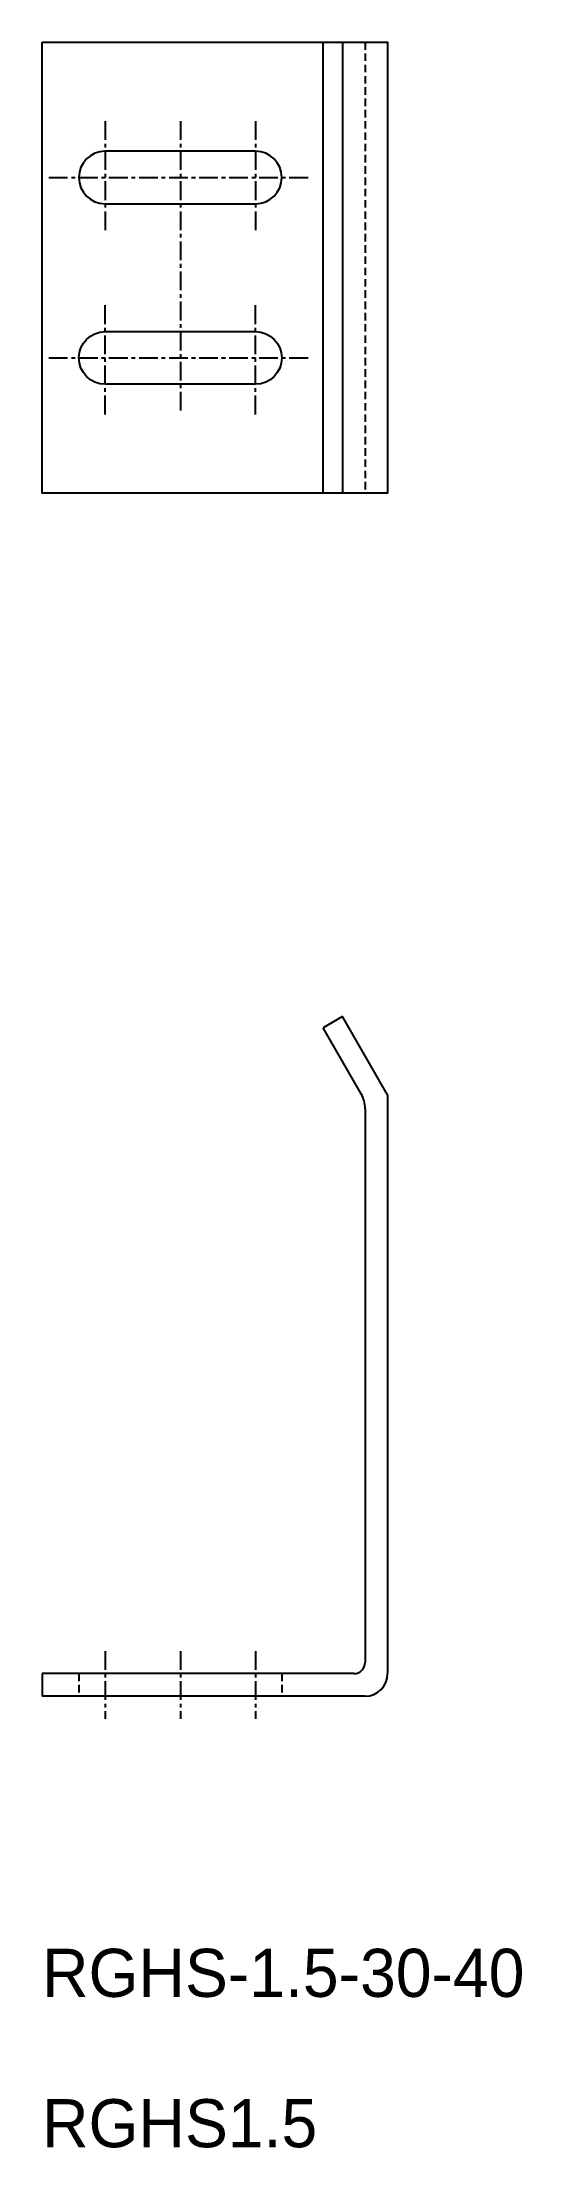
# Model space of a CAD drawing. Extents: x -4471 to -4439, y -557 to -417.
import ezdxf

# ---------------------------------------------------------------- set-up
doc = ezdxf.new("R2010")
doc.units = 0
doc.linetypes.add('CENTER', pattern=[2, 1.25, -0.25, 0.25, -0.25])
doc.linetypes.add('DASHED', pattern=[0.75, 0.5, -0.25])
doc.layers.get('0').update_dxf_attribs({"linetype": 'CONTINUOUS'})
doc.layers.add('CENTER', color=1, linetype='CENTER')

msp = doc.modelspace()

# ---------------------------------------------------------------- linework, layer by layer
at = {"color": 7, "linetype": 'CONTINUOUS'}
for p, q in [((-4451.85, -446.91), (-4451.85, -416.91)), ((-4450.55, -416.91), (-4450.55, -446.91)), ((-4447.55, -486.91), (-4447.55, -525.41)), ((-4449.05, -487.84), (-4449.05, -524.66)), ((-4470.55, -525.41), (-4470.55, -526.91)), ((-4449.8, -525.41), (-4470.55, -525.41)), ((-4449.05, -526.91), (-4470.55, -526.91))]:
    msp.add_line(p, q, dxfattribs=at)
at = {"color": 3, "linetype": 'DASHED'}
for p, q in [((-4449.05, -416.91), (-4449.05, -446.91)), ((-4468.1, -525.41), (-4468.1, -526.91)), ((-4454.6, -525.41), (-4454.6, -526.91))]:
    msp.add_line(p, q, dxfattribs=at)
at = {"linetype": 'CONTINUOUS'}
for p, q in [((-4450.55, -481.71), (-4451.85, -482.46)), ((-4447.55, -486.91), (-4450.55, -481.71)), ((-4449.32, -486.84), (-4451.85, -482.46))]:
    msp.add_line(p, q, dxfattribs=at)
at = {"color": 7, "linetype": 'CONTINUOUS'}
msp.add_lwpolyline([(-4470.55, -416.91), (-4447.55, -416.91), (-4447.55, -446.91), (-4470.55, -446.91)], close=True, dxfattribs=at)
for points in [[(-4466.35, -427.66), (-4456.35, -427.66, 1), (-4456.35, -424.16), (-4466.35, -424.16, 1)], [(-4466.35, -436.16), (-4456.35, -436.16, -1), (-4456.35, -439.66), (-4466.35, -439.66, -1)]]:
    msp.add_lwpolyline(points, format="xyb", close=True, dxfattribs=at)
for centre, radius, start, end in [((-4451.05, -487.84), 2, 360, 30), ((-4449.8, -524.66), 0.75, 270, 360), ((-4449.05, -525.41), 1.5, 270, 360)]:
    msp.add_arc(centre, radius, start, end, dxfattribs=at)
at = {"layer": 'CENTER', "color": 1, "linetype": 'CENTER'}
for p, q in [((-4466.35, -422.16), (-4466.35, -429.66)), ((-4461.35, -422.16), (-4461.35, -441.66)), ((-4456.35, -422.16), (-4456.35, -429.66)), ((-4470.1, -425.91), (-4452.6, -425.91)), ((-4466.35, -441.66), (-4466.35, -434.16)), ((-4456.35, -441.66), (-4456.35, -434.16)), ((-4470.1, -437.91), (-4452.6, -437.91)), ((-4466.35, -523.91), (-4466.35, -528.41)), ((-4461.35, -523.91), (-4461.35, -528.41)), ((-4456.35, -523.91), (-4456.35, -528.41))]:
    msp.add_line(p, q, dxfattribs=at)

# ---------------------------------------------------------------- texts
at = {"color": 7, "linetype": 'CONTINUOUS'}
for s, p in [('RGHS-1.5-30-40', (-4470.55, -546.91)), ('RGHS1.5', (-4470.55, -556.91))]:
    msp.add_text(s, height=3.2, dxfattribs=at).set_placement(p)

doc.saveas('drawing.dxf')
